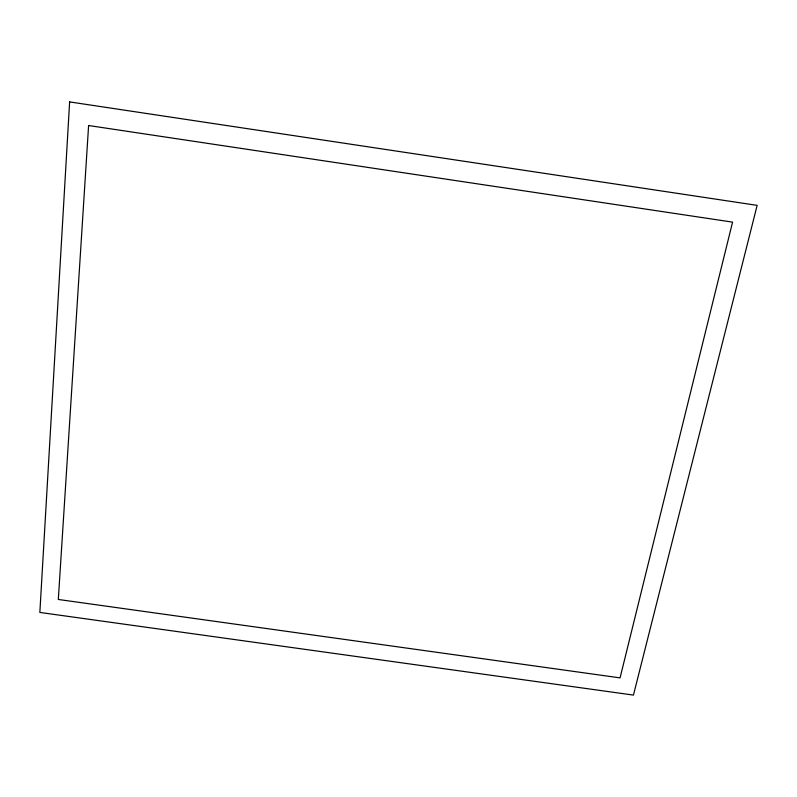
<?xml version="1.0" encoding="UTF-8"?>
<svg xmlns="http://www.w3.org/2000/svg" width="797" height="797" viewBox="0 0 797 797"><rect width="100%" height="100%" fill="white"/><g stroke="black" fill="none" stroke-linecap="round" stroke-linejoin="round"><path stroke-width="1.2" d="M69.628 101.906L39.85 612.435L633.446 695.094L757.15 205.367L69.628 101.906M88.606 125.518L58.32 599.474L620.066 677.878L732.573 222.124L88.606 125.518"/></g></svg>
